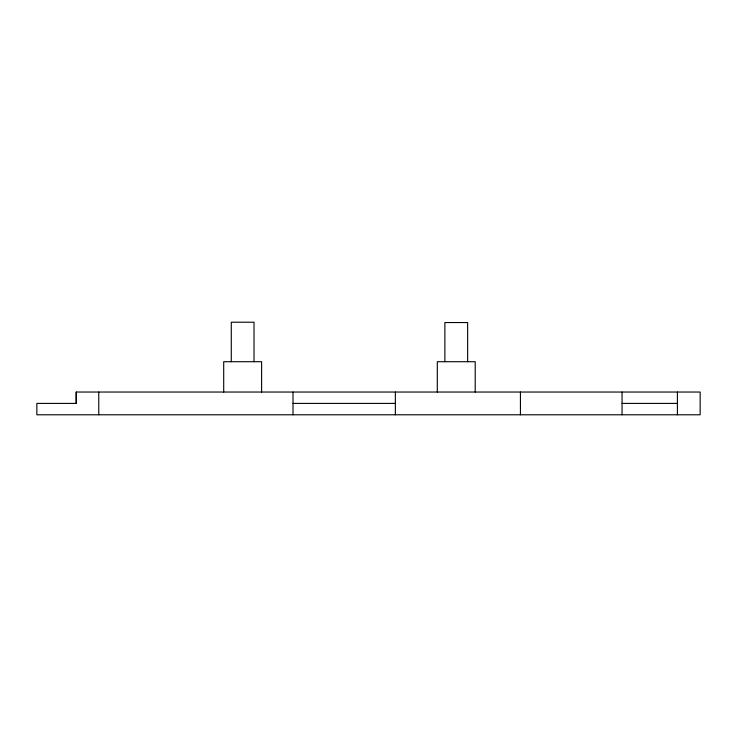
<?xml version="1.0" encoding="UTF-8"?>
<svg xmlns="http://www.w3.org/2000/svg" width="737" height="737" viewBox="0 0 737 737"><rect width="100%" height="100%" fill="white"/><g stroke="black" fill="none" stroke-linecap="round" stroke-linejoin="round"><path stroke-width="1.11" d="M76.224 403.406L76.224 392.038L700.15 392.038L700.15 414.784L36.85 414.784L36.85 403.406L76.224 403.406L76.224 392.038M293.013 403.406L395.364 403.406M622.056 403.406L677.404 403.406M677.404 392.038L677.404 414.784M622.056 392.038L622.056 414.784M520.433 392.038L520.433 414.784M475.208 392.038L475.208 361.71L437.299 361.71L437.299 392.038M467.627 361.71L467.627 322.548L444.881 322.548L444.881 361.71M395.364 392.038L395.364 414.784M293.013 392.038L293.013 414.784M261.607 392.038L261.607 361.71L223.698 361.71L223.698 392.038M254.025 361.71L254.025 322.216L231.28 322.216L231.28 361.71M98.767 392.038L98.767 414.784"/></g></svg>
